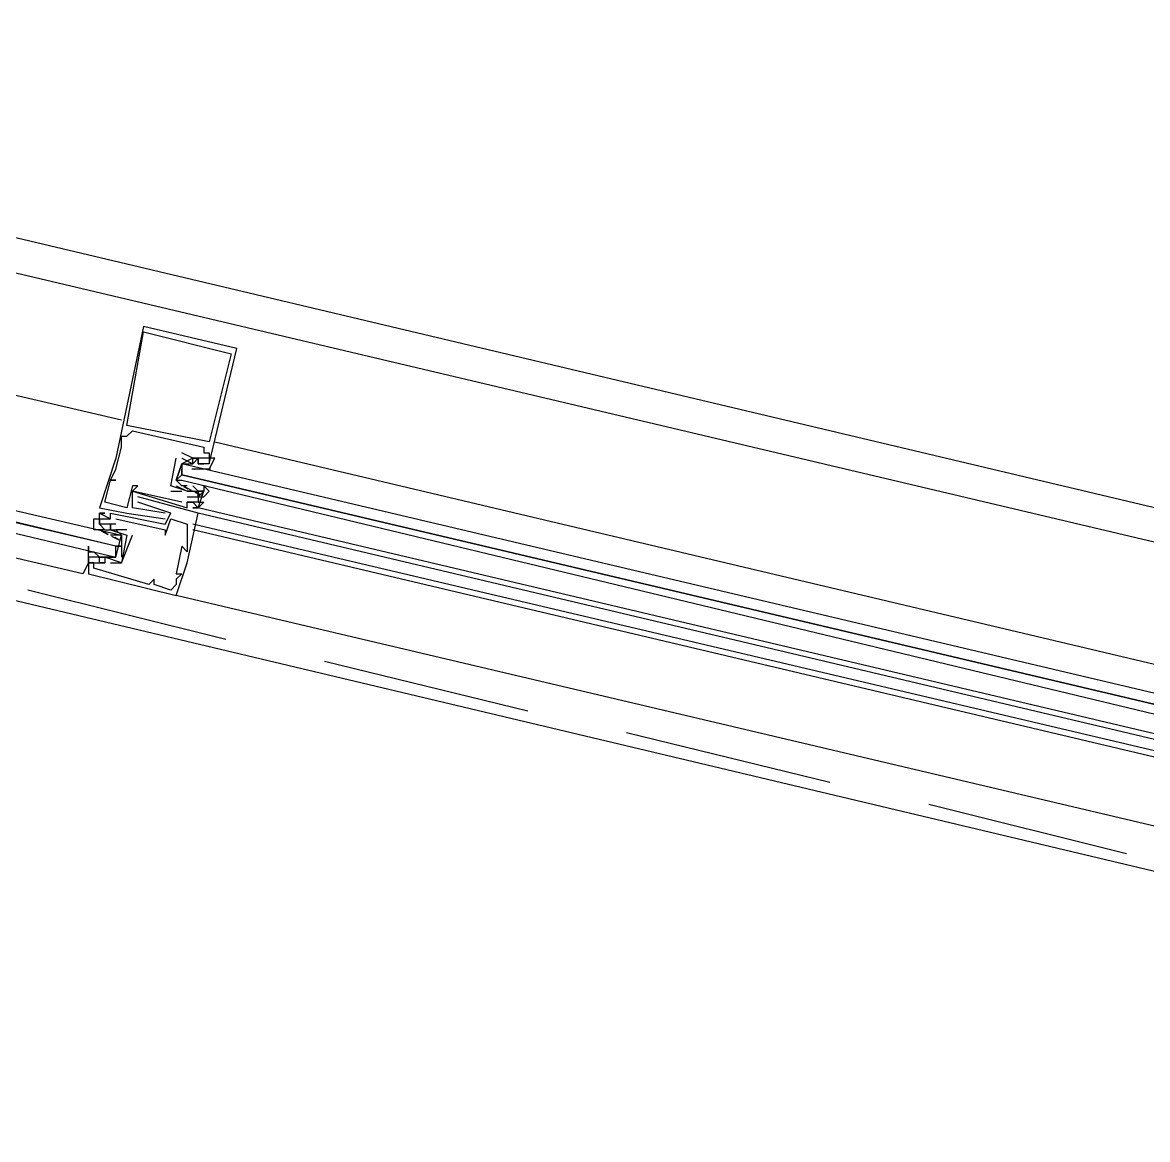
# Model space of a CAD drawing. Header units: feet. Extents: x -84 to 198, y -22 to 181.
# Drawn here: x 104.373 to 107.104, y 59.831 to 62.542 of the extents above; entities that cross this region are included whole.
import ezdxf

# ---------------------------------------------------------------- set-up
doc = ezdxf.new("R2010")
doc.units = ezdxf.units.FT
doc.layers.add('A-LINEA', color=7, linetype='CONTINUOUS')

msp = doc.modelspace()

# ---------------------------------------------------------------- linework, layer by layer
at = {"layer": 'A-LINEA'}
for p, q in [((113.5867, 59.8311), (100.4267, 62.9511)), ((100.7333, 62.7911), (109.0267, 60.8311)), ((100.7333, 62.7911), (109.0267, 60.8311)), ((100.5467, 62.0444), (108.8533, 60.0711)), ((104.6667, 61.8044), (104.6667, 61.8044)), ((104.6667, 61.7911), (104.6667, 61.7911)), ((104.8933, 61.7511), (104.8933, 61.7511)), ((104.88, 61.7378), (104.88, 61.7378)), ((104.6267, 61.5644), (104.6267, 61.5644)), ((104.6133, 61.5378), (104.6133, 61.5378)), ((104.6267, 61.5378), (104.6267, 61.5378)), ((104.64, 61.5511), (104.64, 61.5511)), ((104.6133, 61.5111), (104.6133, 61.5111)), ((104.8133, 61.5111), (104.8133, 61.5111)), ((104.8267, 61.5244), (104.8267, 61.5244)), ((104.84, 61.5244), (108.56, 60.6444)), ((104.6, 61.4844), (104.6, 61.4844)), ((104.7467, 61.4844), (104.7467, 61.4844)), ((104.7467, 61.4844), (104.7467, 61.4844)), ((104.76, 61.4978), (104.76, 61.4978)), ((104.76, 61.4844), (104.7867, 61.4711)), ((104.76, 61.4844), (104.76, 61.4844)), ((104.7867, 61.4844), (104.7867, 61.4844)), ((104.7867, 61.4844), (104.7867, 61.4844)), ((104.8, 61.4844), (104.8, 61.4844)), ((104.8133, 61.4978), (104.8133, 61.4978)), ((104.8267, 61.4978), (104.8267, 61.4978)), ((104.8267, 61.4844), (104.8267, 61.4844)), ((104.6, 61.4578), (104.6, 61.4578)), ((104.76, 61.4444), (104.76, 61.4578)), ((104.7733, 61.4711), (104.7733, 61.4711)), ((104.7843, 61.4587), (104.8048, 61.4592)), ((104.7867, 61.4711), (104.7867, 61.4711)), ((104.7902, 61.4579), (104.8021, 61.4589)), ((104.8, 61.4711), (104.8, 61.4711)), ((104.8, 61.4711), (104.8133, 61.4711)), ((104.8, 61.4578), (104.8, 61.4578)), ((104.8035, 61.4579), (104.8154, 61.4589)), ((104.8115, 61.4586), (104.8298, 61.4588)), ((104.8133, 61.4711), (104.8133, 61.4711)), ((104.8133, 61.4578), (104.8133, 61.4578)), ((104.8267, 61.4711), (104.8267, 61.4711)), ((104.5867, 61.4311), (104.5867, 61.4311)), ((104.5867, 61.4311), (104.5867, 61.4311)), ((104.6, 61.4311), (104.6, 61.4311)), ((104.64, 61.4178), (104.64, 61.4178)), ((104.64, 61.4044), (104.64, 61.4044)), ((104.64, 61.4044), (104.64, 61.4044)), ((104.6533, 61.4178), (104.6533, 61.4178)), ((104.7333, 61.4178), (104.7333, 61.4178)), ((104.7333, 61.4178), (104.7333, 61.4178)), ((104.7333, 61.4044), (104.76, 61.4044)), ((104.7333, 61.4044), (104.7333, 61.4044)), ((104.76, 61.4178), (104.76, 61.4178)), ((104.76, 61.4044), (104.76, 61.4044)), ((104.7756, 61.4093), (104.7654, 61.4155)), ((104.7839, 61.4064), (104.7659, 61.416)), ((104.7733, 61.4044), (104.7733, 61.4044)), ((104.7733, 61.4044), (104.7733, 61.4044)), ((104.7867, 61.4178), (104.7867, 61.4178)), ((104.8, 61.4044), (104.7867, 61.4178)), ((104.7867, 61.4044), (104.7867, 61.4044)), ((104.8022, 61.3959), (104.7921, 61.4022)), ((104.8093, 61.3941), (104.793, 61.4026)), ((104.8, 61.4044), (104.8, 61.4044)), ((104.8133, 61.4044), (104.8133, 61.4044)), ((104.5733, 61.3778), (104.5733, 61.3778)), ((104.6533, 61.3911), (104.6533, 61.3911)), ((104.6533, 61.3778), (104.6533, 61.3778)), ((104.76, 61.3778), (104.76, 61.3778)), ((104.7733, 61.3911), (104.7733, 61.3911)), ((104.7733, 61.3778), (104.7733, 61.3778)), ((104.7733, 61.3778), (104.7733, 61.3778)), ((104.7867, 61.3778), (104.7867, 61.3778)), ((104.8, 61.3911), (104.8, 61.3911)), ((104.8, 61.3778), (104.8, 61.3778)), ((104.56, 61.3644), (104.56, 61.3644)), ((104.56, 61.3511), (104.56, 61.3511)), ((104.56, 61.3511), (104.56, 61.3511)), ((104.5733, 61.3511), (104.5733, 61.3511)), ((104.5867, 61.3511), (104.5867, 61.3511)), ((104.6267, 61.3644), (104.6267, 61.3644)), ((104.6267, 61.3511), (104.6267, 61.3511)), ((104.64, 61.3644), (104.64, 61.3644)), ((104.72, 61.3511), (104.72, 61.3511)), ((104.7333, 61.3511), (104.7333, 61.3511)), ((104.7733, 61.3644), (104.7733, 61.3644)), ((104.7867, 61.3644), (104.7867, 61.3644)), ((108.52, 60.4844), (104.8, 61.3644)), ((104.8, 61.3644), (104.8, 61.3644)), ((104.8, 61.3644), (104.8, 61.3644)), ((104.8, 61.3644), (104.8, 61.3644)), ((104.8, 61.3644), (104.8, 61.3644)), ((104.8, 61.3644), (104.8, 61.3644)), ((108.52, 60.4711), (104.8, 61.3511)), ((104.8, 61.3511), (104.8, 61.3511)), ((104.56, 61.3378), (104.56, 61.3378)), ((104.56, 61.3244), (104.56, 61.3244)), ((104.56, 61.3244), (104.56, 61.3244)), ((104.5733, 61.3378), (104.5733, 61.3378)), ((104.5867, 61.3378), (104.5867, 61.3378)), ((104.5867, 61.3378), (104.5867, 61.3378)), ((104.5867, 61.3244), (104.5867, 61.3244)), ((104.6, 61.3378), (104.6, 61.3378)), ((104.6, 61.3244), (104.6, 61.3244)), ((104.72, 61.3378), (104.72, 61.3378)), ((104.72, 61.3244), (104.72, 61.3244)), ((104.7333, 61.3378), (104.7333, 61.3378)), ((104.7733, 61.3244), (104.7733, 61.3244)), ((108.52, 60.4444), (104.7867, 61.3244)), ((104.56, 61.3111), (104.56, 61.3111)), ((104.5733, 61.3111), (104.56, 61.3111)), ((104.5641, 61.3081), (104.5803, 61.2996)), ((104.5711, 61.3063), (104.5812, 61.3)), ((104.5733, 61.3111), (104.5733, 61.3111)), ((104.5733, 61.2978), (104.5733, 61.2978)), ((104.5867, 61.3111), (104.5867, 61.3111)), ((104.5867, 61.3111), (104.5867, 61.3111)), ((104.5867, 61.3111), (104.5867, 61.3111)), ((104.5895, 61.2958), (104.6075, 61.2862)), ((104.5978, 61.293), (104.6079, 61.2867)), ((104.6267, 61.3111), (104.6, 61.3111)), ((104.6, 61.3111), (104.6, 61.3111)), ((104.6, 61.2978), (104.6, 61.2978)), ((104.6267, 61.3111), (104.6267, 61.3111)), ((104.6267, 61.2978), (104.6267, 61.2978)), ((104.6267, 61.2978), (104.6267, 61.2978)), ((104.64, 61.2978), (104.64, 61.2978)), ((104.72, 61.3111), (104.72, 61.3111)), ((104.72, 61.2978), (104.72, 61.2978)), ((104.7733, 61.2978), (104.7733, 61.2978)), ((108.5067, 60.4311), (104.7867, 61.3111)), ((104.6, 61.2711), (104.6133, 61.2711)), ((104.76, 61.2711), (104.76, 61.2711)), ((104.7733, 61.2844), (104.7733, 61.2844)), ((104.5333, 61.2444), (104.5333, 61.2444)), ((104.5333, 61.2311), (104.5333, 61.2311)), ((104.5467, 61.2578), (104.5467, 61.2578)), ((104.5467, 61.2578), (104.56, 61.2444)), ((104.5467, 61.2444), (104.5467, 61.2444)), ((104.5467, 61.2311), (104.5467, 61.2311)), ((104.5467, 61.2311), (104.5467, 61.2311)), ((104.5751, 61.2437), (104.5568, 61.2434)), ((104.5698, 61.2443), (104.5579, 61.2433)), ((104.56, 61.2578), (104.56, 61.2578)), ((104.56, 61.2444), (104.56, 61.2444)), ((104.56, 61.2444), (104.56, 61.2444)), ((104.56, 61.2311), (104.56, 61.2311)), ((104.5889, 61.2436), (104.5686, 61.243)), ((104.5733, 61.2444), (104.5733, 61.2444)), ((104.5733, 61.2444), (104.5733, 61.2444)), ((104.5733, 61.2311), (104.5733, 61.2311)), ((104.5733, 61.2311), (104.5733, 61.2311)), ((104.5965, 61.2443), (104.5846, 61.2433)), ((104.5867, 61.2444), (104.5867, 61.2444)), ((104.5867, 61.2311), (104.5867, 61.2311)), ((104.6133, 61.2311), (104.6133, 61.2311)), ((104.6133, 61.2311), (104.6133, 61.2311)), ((104.7733, 61.2578), (104.7733, 61.2578)), ((104.7733, 61.2311), (104.7733, 61.2311)), ((104.5333, 61.2044), (104.5333, 61.2044)), ((104.5467, 61.2178), (104.5467, 61.2178)), ((104.7467, 61.2044), (104.7467, 61.2044)), ((104.76, 61.2044), (104.76, 61.2044)), ((104.68, 61.1778), (104.68, 61.1778)), ((104.6933, 61.1911), (104.6933, 61.1911)), ((104.6933, 61.1778), (104.6933, 61.1778)), ((104.7467, 61.1911), (104.7467, 61.1911)), ((104.7467, 61.1778), (104.7467, 61.1778)), ((104.8667, 61.0444), (104.3867, 61.1644)), ((104.7333, 61.1644), (104.7333, 61.1644)), ((108.48, 60.2711), (104.7467, 61.1511)), ((104.7467, 61.1511), (104.7467, 61.1511)), ((105.6, 60.8711), (105.1067, 60.9911)), ((106.3333, 60.6978), (105.84, 60.8178)), ((107.0533, 60.5244), (106.5733, 60.6444))]:
    msp.add_line(p, q, dxfattribs=at)
for points in [[(100.6533, 62.5111), (102.44, 62.0844), (104.6133, 61.5778)], [(100.6533, 62.5111), (102.44, 62.0844), (104.6133, 61.5778)], [(102.3733, 61.8178), (104.6133, 61.2978), (104.6133, 61.2844), (104.6133, 61.2711), (104.6, 61.2711), (102.3733, 61.8044)], [(102.36, 61.7778), (104.6, 61.2444), (104.6, 61.2578), (104.6, 61.2711), (102.3733, 61.7911)], [(104.8267, 61.4711), (104.8933, 61.7511), (104.6667, 61.8044), (104.6, 61.4844), (104.56, 61.3644), (104.6267, 61.3511), (104.72, 61.3378)], [(104.6667, 61.7911), (104.88, 61.7378), (104.8267, 61.5244), (104.6267, 61.5644), (104.6667, 61.7911)], [(104.5333, 61.2311), (104.5333, 61.2311), (104.52, 61.2044), (102.3467, 61.7111)], [(104.76, 61.3778), (104.64, 61.4044), (104.6533, 61.4178), (104.64, 61.4178), (104.6267, 61.3644), (104.5733, 61.3778), (104.5867, 61.4311), (104.6, 61.4311), (104.5867, 61.4311), (104.6, 61.4578), (104.6133, 61.5111), (104.6133, 61.5378), (104.6267, 61.5378), (104.64, 61.5511), (104.8133, 61.5111), (104.8133, 61.4978), (104.8267, 61.4978), (104.8267, 61.4844), (104.7867, 61.4844), (104.7867, 61.4844), (104.76, 61.4978)], [(104.7333, 61.4178), (104.7333, 61.4178), (104.7467, 61.4844), (104.7467, 61.4844)], [(104.7867, 61.4044), (104.7733, 61.4044), (104.7333, 61.4178), (104.7467, 61.4844)], [(104.8267, 61.4578), (104.84, 61.4844), (104.8267, 61.4844), (104.8267, 61.4711), (104.8133, 61.4711), (104.8, 61.4711), (104.8, 61.4844), (104.7867, 61.4711), (104.7867, 61.4844), (104.76, 61.4711), (104.7467, 61.4311)], [(104.7867, 61.4711), (104.7867, 61.4844), (104.8, 61.4844), (104.8, 61.4711)], [(104.7733, 61.4178), (104.76, 61.4178), (104.7467, 61.4311), (104.76, 61.4711), (104.7733, 61.4711), (104.7867, 61.4711)], [(108.5467, 60.5778), (104.76, 61.4711), (104.76, 61.4578), (104.76, 61.4444), (108.5467, 60.5511), (104.76, 61.4444), (104.7467, 61.4311), (104.76, 61.4311), (108.5333, 60.5244)], [(104.72, 61.3511), (104.64, 61.3644), (104.64, 61.4044), (104.7733, 61.3644), (104.7733, 61.3778), (104.7867, 61.3778), (104.8, 61.3644), (104.7867, 61.3644), (104.8, 61.3644), (104.8133, 61.4044), (104.8, 61.4044), (104.8, 61.4044)], [(104.7467, 61.4178), (104.7733, 61.4044), (104.8, 61.4044), (104.8, 61.3911), (104.8, 61.4044), (104.8133, 61.4044), (104.8, 61.3911), (104.8133, 61.3911), (104.8267, 61.4044), (104.8133, 61.4178), (104.8133, 61.4044)], [(104.5333, 61.2044), (104.7467, 61.1511), (104.7733, 61.2311), (104.8, 61.3511), (104.6533, 61.3911)], [(104.56, 61.3244), (104.56, 61.3511), (104.5733, 61.3511), (104.56, 61.3511), (104.5867, 61.3378), (104.5867, 61.3511), (104.72, 61.3244), (104.7333, 61.3511), (104.6533, 61.3778), (104.6533, 61.3778)], [(104.7733, 61.3911), (104.8, 61.3911), (104.8, 61.3778), (104.7733, 61.3778), (104.7733, 61.3778)], [(104.8, 61.3778), (104.8133, 61.3778), (104.8, 61.3644)], [(104.8, 61.3778), (104.8133, 61.3778), (104.8, 61.3644)], [(104.8, 61.3778), (104.8133, 61.3778), (104.8, 61.3644)], [(104.56, 61.3111), (104.5467, 61.3111), (104.5467, 61.3378), (104.56, 61.3378), (104.56, 61.3244), (104.5733, 61.3111), (104.5867, 61.3111), (104.6, 61.3111), (104.6133, 61.2978), (104.6133, 61.2444)], [(104.6, 61.3244), (104.56, 61.3244), (104.56, 61.3378), (104.5733, 61.3378), (104.5867, 61.3378), (104.5867, 61.3378)], [(104.5733, 61.3111), (104.5867, 61.3111), (104.5867, 61.3244), (104.5867, 61.3111), (104.6267, 61.2978), (104.6133, 61.2311), (104.5733, 61.2444), (104.5733, 61.2311), (104.56, 61.2311), (104.56, 61.2444), (104.5733, 61.2444), (104.56, 61.2444)], [(104.6, 61.3378), (104.72, 61.3111), (104.72, 61.2978), (104.7333, 61.3378), (104.7733, 61.3244), (104.7733, 61.2978), (104.7733, 61.2844), (104.7733, 61.2578), (104.76, 61.2711), (104.7467, 61.2044), (104.76, 61.2044), (104.7467, 61.1911), (104.7467, 61.1778), (104.7333, 61.1644)], [(104.5733, 61.2444), (104.5867, 61.2444), (104.6, 61.2444), (104.6133, 61.2978), (104.6, 61.2978), (104.5867, 61.2978)], [(104.5867, 61.2311), (104.6133, 61.2311), (104.6133, 61.2311), (104.64, 61.2978)], [(104.6, 61.2444), (104.5733, 61.2444), (104.5467, 61.2444), (104.5333, 61.2444), (104.5333, 61.2311), (104.5333, 61.2711), (104.5333, 61.2578), (104.5467, 61.2578)], [(104.5333, 61.2311), (104.5333, 61.2311), (104.52, 61.2044)], [(104.5333, 61.2311), (104.5333, 61.2311), (104.52, 61.2044)], [(104.5467, 61.2444), (104.5333, 61.2444), (104.5333, 61.2044)], [(104.7333, 61.1644), (104.6933, 61.1778), (104.6933, 61.1911), (104.68, 61.1778), (104.5467, 61.2178), (104.5467, 61.2311), (104.5333, 61.2311), (104.5467, 61.2311), (104.5733, 61.2311), (104.5733, 61.2311)]]:
    msp.add_lwpolyline(points, dxfattribs=at)

doc.saveas('drawing.dxf')
